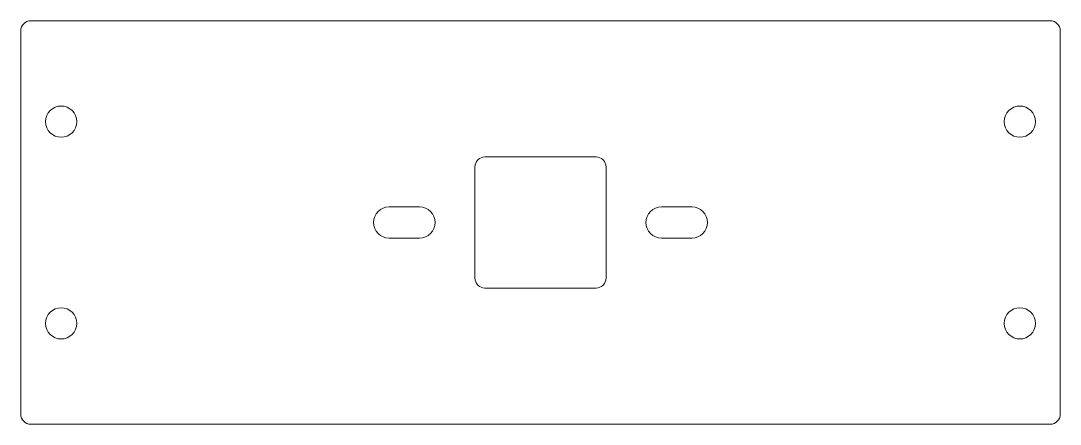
# Model space of a CAD drawing. Extents: x -52 to 52, y -20 to 20.
import ezdxf

# ---------------------------------------------------------------- set-up
doc = ezdxf.new("R2010")
doc.units = 0
doc.layers.get('0').update_dxf_attribs({"linetype": 'CONTINUOUS', "lineweight": 5, "true_color": 0xffffff})
doc.layers.add('Sketch019', color=7, linetype='CONTINUOUS', lineweight=5, true_color=0xffffff)

msp = doc.modelspace()

# ---------------------------------------------------------------- linework, layer by layer
for centre, start, end in [((-50.5, 19), 90, 180), ((50.5, 19), 0, 90), ((-5.5, 5.5), 90, 180), ((5.5, 5.5), 0, 90), ((-5.5, -5.5), 180, 270), ((5.5, -5.5), 270, 0), ((-50.5, -19), 180, 270), ((50.5, -19), 270, 0)]:
    msp.add_arc(centre, 1, start, end)
at = {"layer": 'Sketch019'}
for p, q in [((50.5, 20), (-50.5, 20)), ((-51.5, 19), (-51.5, -19)), ((51.5, -19), (51.5, 19)), ((5.5, 6.5), (-5.5, 6.5)), ((-6.5, 5.5), (-6.5, -5.5)), ((6.5, -5.5), (6.5, 5.5)), ((-12, 1.55), (-15, 1.55)), ((15, 1.55), (12, 1.55)), ((-15, -1.55), (-12, -1.55)), ((12, -1.55), (15, -1.55)), ((-5.5, -6.5), (5.5, -6.5)), ((-50.5, -20), (50.5, -20))]:
    msp.add_line(p, q, dxfattribs=at)
for centre in [(-47.5, 10), (47.5, 10), (-47.5, -10), (47.5, -10)]:
    msp.add_circle(centre, 1.55, dxfattribs=at)
for centre, start, end in [((-15, 0), 90, -90), ((-12, 0), -90, 90), ((12, 0), 90, -90), ((15, 0), -90, 90)]:
    msp.add_arc(centre, 1.55, start, end, dxfattribs=at)

doc.saveas('drawing.dxf')
